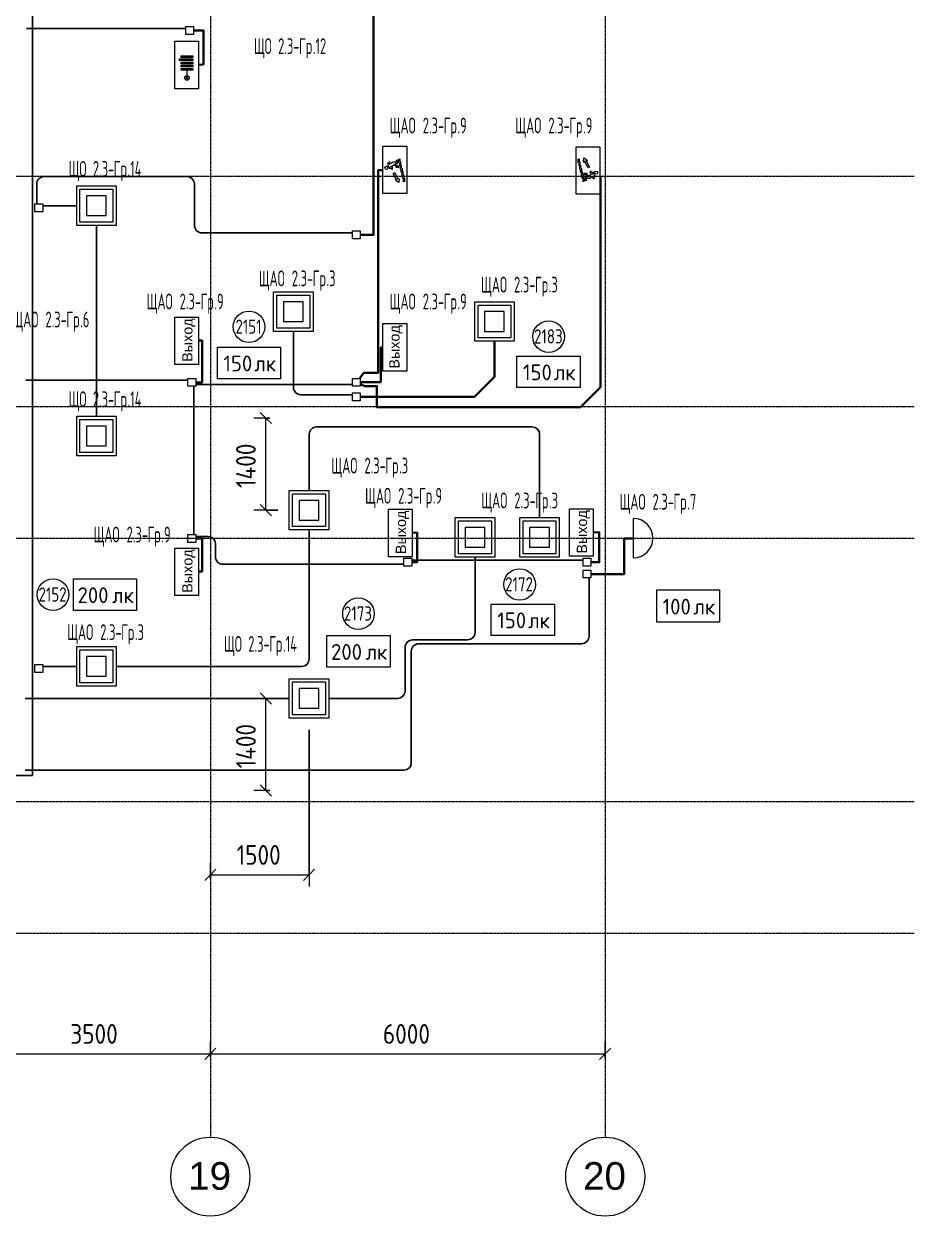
# Model space of a CAD drawing. Header units: millimetres. Extents: x -4730 to 98194, y -4296 to 93388.
# Drawn here: x 84666 to 98194, y -4296 to 13820 of the extents above; entities that cross this region are included whole.
import ezdxf

# ---------------------------------------------------------------- set-up
doc = ezdxf.new("R2010")
doc.units = ezdxf.units.MM
doc.linetypes.add('Линия сетки', pattern=[22.225, 12.7, -3.175, 3.175, -3.175])
for name, color, linetype, lineweight, true_color in [('Кабельные лотки', 5, 'Continuous', 25, 0x0000ff), ('Короба', 7, 'Continuous', 25, 0x008000), ('Линии', 7, 'Continuous', 9, 0x00a600), ('Соединительные детали коробов', 7, 'Continuous', 25, 0x008000), ('Типовые аннотации', 5, 'Continuous', 18, 0x0000ff)]:
    doc.layers.add(name, color=color, linetype=linetype, lineweight=lineweight, true_color=true_color)
for name, color, linetype, lineweight in [('Марки помещений', 7, 'Continuous', 9), ('Марки силовых электроприборов', 7, 'Continuous', 9), ('Оси', 7, 'Continuous', 9), ('Провода', 7, 'Continuous', 35), ('Размеры', 7, 'Continuous', 9), ('Размеры-120', 7, 'Continuous', 9), ('Текстовые примечания', 7, 'Continuous', 9)]:
    doc.layers.add(name, color=color, linetype=linetype, lineweight=lineweight)
doc.styles.add('Arial', font='arial.ttf', dxfattribs={"height": 156})
doc.styles.add('Arial_1', font='arial.ttf', dxfattribs={"height": 420})
doc.styles.add('GOST Common', font='GOST_Common.ttf', dxfattribs={"width": 0.6, "height": 240})
doc.styles.add('GOST Common_2', font='GOST_Common.ttf', dxfattribs={"height": 240})
doc.styles.add('GOST Common_3', font='GOST_Common.ttf', dxfattribs={"width": 0.9, "height": 300})
doc.styles.add('GOST Common_4', font='GOST_Common.ttf', dxfattribs={"width": 0.8, "height": 216})
doc.dimstyles.new('ADSK_Проверочный', dxfattribs={"dimscale": 304.8, "dimtxt": 301.714499, "dimasz": 0.556693, "dimexe": 0.590551, "dimexo": 0.590551, "dimgap": 0.19685, "dimtad": 1, "dimdec": 3, "dimrnd": 0.001, "dimdsep": 46, "dimtxsty": 'GOST Common_3', "dimblk1": 'OBLIQUE', "dimblk2": 'OBLIQUE', "dimsah": 1, "dimcen": 0.09, "dimazin": 0, "dimtfac": 1, "dimtdec": 4, "dimtix": 1, "dimtmove": 0, "dimatfit": 3, "dimfxl": 1, "dimtvp": 1, "dimtolj": 1, "dimtzin": 0, "dimarcsym": 2})
doc.dimstyles.new('ADSK_Проверочный_3', dxfattribs={"dimscale": 304.8, "dimtxt": 301.714499, "dimasz": 0.556693, "dimexe": 0.590551, "dimexo": 0.590551, "dimgap": 0.19685, "dimtad": 1, "dimdec": 3, "dimrnd": 0.001, "dimdsep": 46, "dimtxsty": 'GOST Common_3', "dimblk1": 'OBLIQUE', "dimblk2": 'OBLIQUE', "dimsah": 1, "dimcen": 0.09, "dimazin": 0, "dimtfac": 1, "dimtdec": 4, "dimtix": 1, "dimtmove": 0, "dimatfit": 3, "dimfxl": 1, "dimtvp": 1, "dimtolj": 1, "dimtzin": 0, "dimarcsym": 2})

# ---------------------------------------------------------------- blocks, each defined once
blk = doc.blocks.new('M_Короб_ отвод - Плоский торец - ПВХ - Стандартная-2386742-2-й этаж')
at = {"layer": 'Соединительные детали коробов'}
for p, q in [((0, 111.95), (0, 150.05)), ((-150.05, 0), (-111.95, 0))]:
    blk.add_line(p, q, dxfattribs=at)
blk.add_arc((-111.95, 111.95), 111.95, 270, 0, dxfattribs=at)
blk = doc.blocks.new('Ось сетки - Заголовок сетки - Окружность 5 мм-1145995-2-й этаж')
at = {"layer": 'Оси'}
blk.add_circle((0, 0), 5, dxfattribs=at)
blk = doc.blocks.new('DIMBLOCK19-2-й этаж')
at = {"layer": 'Размеры-120'}
for p, q in [((84000, -1890), (84000, -1650)), ((84000, -1830), (84085, -1745)), ((87500, -1890), (87500, -1650)), ((87500, -1830), (87585, -1745)), ((84000, -1830), (83915, -1915)), ((84000, -1830), (87500, -1830)), ((84000, -1830), (84000, -1890)), ((87500, -1830), (87415, -1915)), ((87500, -1830), (87500, -1890))]:
    blk.add_line(p, q, dxfattribs=at)
at = {"layer": 'Размеры-120', "color": 0, "insert": (85372, -1378), "char_height": 300, "width": 908.21, "attachment_point": 1, "line_spacing_factor": 1.022761, "style": 'GOST Common_3'}
blk.add_mtext('3500', dxfattribs=at)
blk = doc.blocks.new('_Oblique')
at = {"color": 0, "linetype": 'ByBlock', "lineweight": -2}
blk.add_line((-0.5, -0.5), (0.5, 0.5), dxfattribs=at)
blk = doc.blocks.new('DIMBLOCK20-2-й этаж')
at = {"layer": 'Размеры-120'}
for p, q in [((87500, -1890), (87500, -1650)), ((87500, -1830), (87585, -1745)), ((93500, -1890), (93500, -1650)), ((93500, -1830), (93585, -1745)), ((87500, -1830), (87415, -1915)), ((87500, -1830), (93500, -1830)), ((87500, -1830), (87500, -1890)), ((93500, -1830), (93415, -1915)), ((93500, -1830), (93500, -1890))]:
    blk.add_line(p, q, dxfattribs=at)
at = {"layer": 'Размеры-120', "color": 0, "insert": (90122, -1378), "char_height": 300, "width": 908.21, "attachment_point": 1, "line_spacing_factor": 1.022761, "style": 'GOST Common_3'}
blk.add_mtext('6000', dxfattribs=at)
blk = doc.blocks.new('DIMBLOCK278-2-й этаж')
at = {"layer": 'Размеры-120'}
for p, q in [((89000, 3092), (89000, 710)), ((89000, 890), (89000, 3092)), ((87500, 830), (87500, 1070)), ((87500, 890), (87585, 974)), ((89000, 890), (89085, 974)), ((87500, 890), (87415, 805)), ((87500, 890), (89000, 890)), ((87500, 890), (87500, 830)), ((89000, 890), (88915, 805))]:
    blk.add_line(p, q, dxfattribs=at)
at = {"layer": 'Размеры-120', "color": 0, "insert": (87900, 1342), "char_height": 300, "width": 840.71, "attachment_point": 1, "line_spacing_factor": 1.022761, "style": 'GOST Common_3'}
blk.add_mtext('1500', dxfattribs=at)
blk = doc.blocks.new('DIMBLOCK279-2-й этаж')
at = {"layer": 'Размеры-120'}
for p, q in [((88403, 7830), (88163, 7830)), ((88343, 7830), (88258, 7915)), ((88343, 6430), (88343, 7830)), ((88343, 7830), (88427, 7745)), ((88343, 7830), (88403, 7830)), ((88525, 6430), (88163, 6430)), ((88343, 6430), (88258, 6515)), ((88343, 6430), (88427, 6345)), ((88343, 6430), (88525, 6430))]:
    blk.add_line(p, q, dxfattribs=at)
at = {"layer": 'Размеры-120', "color": 0, "insert": (87891, 6767), "char_height": 300, "width": 871.39, "attachment_point": 1, "rotation": 90, "line_spacing_factor": 1.022761, "style": 'GOST Common_3'}
blk.add_mtext('1400', dxfattribs=at)
blk = doc.blocks.new('DIMBLOCK280-2-й этаж')
at = {"layer": 'Размеры-120'}
for p, q in [((88343, 3570), (88258, 3655)), ((88525, 3570), (88163, 3570)), ((88343, 2170), (88343, 3570)), ((88343, 3570), (88427, 3485)), ((88343, 3570), (88525, 3570)), ((88343, 2170), (88258, 2255)), ((88403, 2170), (88163, 2170)), ((88343, 2170), (88427, 2085)), ((88343, 2170), (88403, 2170))]:
    blk.add_line(p, q, dxfattribs=at)
at = {"layer": 'Размеры-120', "color": 0, "insert": (87891, 2507), "char_height": 300, "width": 871.39, "attachment_point": 1, "rotation": 90, "line_spacing_factor": 1.022761, "style": 'GOST Common_3'}
blk.add_mtext('1400', dxfattribs=at)
blk = doc.blocks.new('Морка помещения_освещённость_ - Морка помещения_освещённость_-1484368-2-й этаж')
at = {"layer": 'Марки помещений', "color": 190, "true_color": 0x8000ff}
for p, q in [((-4, 0), (-4, 4)), ((-4, 4), (4, 4)), ((4, 4), (4, 0)), ((4, 0), (-4, 0))]:
    blk.add_line(p, q, dxfattribs=at)
blk = doc.blocks.new('ADSK_Марка_Помещение_1_ГОСТ21-501-2011 - Номер-85995-2-й этаж')
at = {"layer": 'Марки помещений'}
blk.add_circle((0, 0), 2, dxfattribs=at)

msp = doc.modelspace()

# ---------------------------------------------------------------- linework, layer by layer
at = {"layer": 'Кабельные лотки'}
for p, q in [((84797.9607, 2398.1437), (84797.9607, 45618.1437)), ((84497.9607, 2398.1437), (84797.9607, 2398.1437))]:
    msp.add_line(p, q, dxfattribs=at)
at = {"layer": 'Короба'}
for p, q in [((87125.9426, 13750.9632), (84705.9426, 13750.9632)), ((87108.5309, 11500), (85012.4407, 11500)), ((84862.3907, 11349.95), (84862.3907, 11085.4574)), ((87258.5809, 10794.4001), (87258.5809, 11349.95)), ((85473.9982, 11056.9574), (84953.8907, 11056.9574)), ((85771.4982, 10759.4574), (85771.4982, 7854.4574)), ((89658.5809, 10644.3501), (87408.6309, 10644.3501)), ((88763.2352, 9150.1681), (88763.2352, 8334.4001)), ((87158.5809, 8404.3501), (84698.5809, 8404.3501)), ((87278.5809, 8341.3501), (89658.5809, 8341.3501)), ((87250.0809, 6060), (87250.0809, 8312.8501)), ((88913.2852, 8184.3501), (89658.5809, 8184.3501)), ((92353.5228, 7695.1862), (89152.314, 7695.1862)), ((89002.264, 7545.1362), (89002.264, 6727.5)), ((92503.5728, 6315.1862), (92503.5728, 7545.1362)), ((87278.5809, 6031.5), (87428.5309, 6031.5)), ((89002.264, 6132.5), (89002.264, 4207.0074)), ((87578.5809, 5881.45), (87578.5809, 5758.55)), ((90562.5802, 5671.5), (93162.5802, 5671.5)), ((91523.5728, 4610.05), (91523.5728, 5720.1862)), ((87728.6309, 5608.5), (90442.5802, 5608.5)), ((93254.0802, 5400), (93254.0802, 4550.05)), ((90609.814, 4460), (91373.5228, 4460)), ((93104.0302, 4400), (90704.1302, 4400)), ((90459.764, 3720.05), (90459.764, 4309.95)), ((90554.0802, 4249.95), (90554.0802, 2630.05)), ((85473.9982, 4056.9574), (84953.8907, 4056.9574)), ((88852.214, 4056.9574), (86068.9982, 4056.9574)), ((88704.764, 3570), (84684.764, 3570)), ((89299.764, 3570), (90309.714, 3570)), ((90404.0302, 2480), (84684.764, 2480))]:
    msp.add_line(p, q, dxfattribs=at)
at = {"layer": 'Линии', "color": 96, "true_color": 0x008000}
for p, q in [((94281.3088, 5215.4035), (94281.3088, 4735.4035)), ((95241.3088, 5215.4035), (94281.3088, 5215.4035)), ((95241.3088, 4735.4035), (95241.3088, 5215.4035)), ((94281.3088, 4735.4035), (95241.3088, 4735.4035))]:
    msp.add_line(p, q, dxfattribs=at)
at = {"layer": 'Оси', "linetype": 'Линия сетки'}
for p, q in [((87500, 93388.3703), (87500, -3096.3487)), ((93500, 93388.3703), (93500, -3096.3487)), ((98194.2682, 11500), (-3530.0173, 11500)), ((98194.2682, 8000), (-3530.0173, 8000)), ((98194.2682, 6000), (-3530.0173, 6000)), ((98194.2682, 2000), (-3530.0173, 2000)), ((98194.2682, 0), (-3530.0173, 0))]:
    msp.add_line(p, q, dxfattribs=at)
at = {"layer": 'Провода', "flags": 128}
for points in [[(91517.1189, 14497.6862), (90284.1828, 14497.6862), (89979.3828, 14192.8862), (89979.3828, 10612.8521), (89778.5809, 10612.8505)], [(87321.7452, 13198.5485), (87395, 13200), (87395, 13719.4653), (87245.9426, 13719.4638)], [(90123.2548, 11596.4514), (90050, 11595), (90050, 8515), (89830, 8515), (89765.6098, 8432.8501)], [(93430, 11495), (93430, 8299.8), (93125.2, 7995), (90030, 7995), (90030, 8315), (89850, 8315), (89778.5809, 8346.4383)], [(87321.7452, 9008.8543), (87375, 9010), (87375, 8371.7568), (87278.5809, 8371.7568)], [(91817.7121, 8997.6862), (91818.7801, 8457.6515), (91514.5828, 8152.8518), (89778.5809, 8152.8501)], [(90123.2548, 8900.7825), (90090, 8900), (90090, 8377.2359), (89778.5809, 8377.2359)], [(87321.7452, 5498.8543), (87375, 5500), (87375, 6000.0021), (87278.5809, 6000.0008)], [(90566.9964, 6087.4947), (90640.2512, 6088.9462), (90640.2512, 5640.0021), (90562.5802, 5640.0009)], [(93316.7452, 6093.691), (93410, 6095.4035), (93410, 5640.0021), (93282.5802, 5640.0007)], [(93925, 6001.5534), (93790, 5998.4515), (93790, 5460.0021), (93282.5802, 5460.0002)]]:
    msp.add_lwpolyline(points, dxfattribs=at)
at = {"layer": 'Типовые аннотации', "color": 1, "true_color": 0xff0000}
for p, q in [((87125.9426, 13779.4632), (87245.9426, 13779.4632)), ((87125.9426, 13659.4632), (87125.9426, 13779.4632)), ((87245.9426, 13779.4632), (87245.9426, 13659.4632)), ((87245.9426, 13659.4632), (87125.9426, 13659.4632)), ((86961.7452, 13554.9821), (87321.7452, 13554.9821)), ((86961.7452, 12834.9821), (86961.7452, 13554.9821)), ((87321.7452, 13554.9821), (87321.7452, 12834.9821)), ((87030.847, 13261.8665), (87030.847, 13285.8665)), ((87030.847, 13285.8665), (87234.847, 13285.8665)), ((87234.847, 13261.8665), (87030.847, 13261.8665)), ((87054.847, 13309.8665), (87054.847, 13333.8665)), ((87054.847, 13333.8665), (87234.847, 13333.8665)), ((87234.847, 13309.8665), (87054.847, 13309.8665)), ((87054.847, 13213.8665), (87054.847, 13237.8665)), ((87054.847, 13237.8665), (87234.847, 13237.8665)), ((87234.847, 13333.8665), (87234.847, 13309.8665)), ((87234.847, 13285.8665), (87234.847, 13261.8665)), ((87234.847, 13237.8665), (87234.847, 13213.8665)), ((87234.847, 13213.8665), (87054.847, 13213.8665)), ((87054.847, 13165.8665), (87054.847, 13189.8665)), ((87054.847, 13189.8665), (87234.847, 13189.8665)), ((87234.847, 13165.8665), (87054.847, 13165.8665)), ((87054.847, 13117.8665), (87054.847, 13141.8665)), ((87054.847, 13141.8665), (87234.847, 13141.8665)), ((87234.847, 13117.8665), (87054.847, 13117.8665)), ((87144.847, 13117.8665), (87144.847, 12997.8665)), ((87234.847, 13189.8665), (87234.847, 13165.8665)), ((87234.847, 13141.8665), (87234.847, 13117.8665)), ((87119.3912, 13023.3224), (87144.847, 12997.8665)), ((87119.3912, 12972.4107), (87144.847, 12997.8665)), ((87144.847, 12997.8665), (87170.3029, 13023.3224)), ((87144.847, 12997.8665), (87170.3029, 12972.4107)), ((87321.7452, 12834.9821), (86961.7452, 12834.9821)), ((88460.9712, 9747.6681), (89060.9712, 9747.6681)), ((88460.9712, 9147.6681), (88460.9712, 9747.6681)), ((88510.9712, 9697.6681), (89010.9712, 9697.6681)), ((88510.9712, 9197.6681), (88510.9712, 9697.6681)), ((89010.9712, 9697.6681), (89010.9712, 9197.6681)), ((89060.9712, 9747.6681), (89060.9712, 9147.6681)), ((88610.9712, 9597.6681), (88610.9712, 9297.6681)), ((88910.9712, 9597.6681), (88610.9712, 9597.6681)), ((88910.9712, 9297.6681), (88910.9712, 9597.6681)), ((91517.1189, 9597.6862), (92117.1189, 9597.6862)), ((91517.1189, 8997.6862), (91517.1189, 9597.6862)), ((91567.1189, 9547.6862), (92067.1189, 9547.6862)), ((91567.1189, 9047.6862), (91567.1189, 9547.6862)), ((91667.1189, 9447.6862), (91667.1189, 9147.6862)), ((91967.1189, 9447.6862), (91667.1189, 9447.6862)), ((91967.1189, 9147.6862), (91967.1189, 9447.6862)), ((92067.1189, 9547.6862), (92067.1189, 9047.6862)), ((92117.1189, 9597.6862), (92117.1189, 8997.6862)), ((88610.9712, 9297.6681), (88910.9712, 9297.6681)), ((89060.9712, 9147.6681), (88460.9712, 9147.6681)), ((89010.9712, 9197.6681), (88510.9712, 9197.6681)), ((91667.1189, 9147.6862), (91967.1189, 9147.6862)), ((92117.1189, 8997.6862), (91517.1189, 8997.6862)), ((92067.1189, 9047.6862), (91567.1189, 9047.6862)), ((87158.5809, 8432.8501), (87278.5809, 8432.8501)), ((87158.5809, 8312.8501), (87158.5809, 8432.8501)), ((87278.5809, 8432.8501), (87278.5809, 8312.8501)), ((89658.5809, 8432.8501), (89778.5809, 8432.8501)), ((89658.5809, 8312.8501), (89658.5809, 8432.8501)), ((89778.5809, 8432.8501), (89778.5809, 8312.8501)), ((87278.5809, 8312.8501), (87158.5809, 8312.8501)), ((89778.5809, 8312.8501), (89658.5809, 8312.8501)), ((89658.5809, 8212.8501), (89778.5809, 8212.8501)), ((89658.5809, 8092.8501), (89658.5809, 8212.8501)), ((89778.5809, 8212.8501), (89778.5809, 8092.8501)), ((89778.5809, 8092.8501), (89658.5809, 8092.8501)), ((88700, 6730), (89300, 6730)), ((88700, 6130), (88700, 6730)), ((89300, 6730), (89300, 6130)), ((88750, 6680), (89250, 6680)), ((88750, 6180), (88750, 6680)), ((88850, 6580), (88850, 6280)), ((89150, 6580), (88850, 6580)), ((89150, 6280), (89150, 6580)), ((89250, 6680), (89250, 6180)), ((89250, 6180), (88750, 6180)), ((88850, 6280), (89150, 6280)), ((92201.3088, 6317.6862), (92801.3088, 6317.6862)), ((92201.3088, 5717.6862), (92201.3088, 6317.6862)), ((92251.3088, 6267.6862), (92751.3088, 6267.6862)), ((92251.3088, 5767.6862), (92251.3088, 6267.6862)), ((92351.3088, 6167.6862), (92351.3088, 5867.6862)), ((92651.3088, 6167.6862), (92351.3088, 6167.6862)), ((92651.3088, 5867.6862), (92651.3088, 6167.6862)), ((92751.3088, 6267.6862), (92751.3088, 5767.6862)), ((92801.3088, 6317.6862), (92801.3088, 5717.6862)), ((93925, 6305), (93925, 5705)), ((87158.5809, 6060), (87278.5809, 6060)), ((87158.5809, 5940), (87158.5809, 6060)), ((87278.5809, 6060), (87278.5809, 5940)), ((89300, 6130), (88700, 6130)), ((87278.5809, 5940), (87158.5809, 5940)), ((92351.3088, 5867.6862), (92651.3088, 5867.6862)), ((90442.5802, 5700), (90562.5802, 5700)), ((90442.5802, 5580), (90442.5802, 5700)), ((90562.5802, 5700), (90562.5802, 5580)), ((92801.3088, 5717.6862), (92201.3088, 5717.6862)), ((92751.3088, 5767.6862), (92251.3088, 5767.6862)), ((93162.5802, 5700), (93282.5802, 5700)), ((93162.5802, 5580), (93162.5802, 5700)), ((93282.5802, 5700), (93282.5802, 5580)), ((90562.5802, 5580), (90442.5802, 5580)), ((93282.5802, 5580), (93162.5802, 5580)), ((93162.5802, 5520), (93282.5802, 5520)), ((93162.5802, 5400), (93162.5802, 5520)), ((93282.5802, 5520), (93282.5802, 5400)), ((93282.5802, 5400), (93162.5802, 5400)), ((85469.2342, 4356.9574), (86069.2342, 4356.9574)), ((85469.2342, 3756.9574), (85469.2342, 4356.9574)), ((86069.2342, 4356.9574), (86069.2342, 3756.9574)), ((85519.2342, 4306.9574), (86019.2342, 4306.9574)), ((85519.2342, 3806.9574), (85519.2342, 4306.9574)), ((85619.2342, 4206.9574), (85619.2342, 3906.9574)), ((85919.2342, 4206.9574), (85619.2342, 4206.9574)), ((85919.2342, 3906.9574), (85919.2342, 4206.9574)), ((86019.2342, 4306.9574), (86019.2342, 3806.9574)), ((84833.8907, 4085.4574), (84953.8907, 4085.4574)), ((84833.8907, 3965.4574), (84833.8907, 4085.4574)), ((84953.8907, 4085.4574), (84953.8907, 3965.4574)), ((84953.8907, 3965.4574), (84833.8907, 3965.4574)), ((86019.2342, 3806.9574), (85519.2342, 3806.9574)), ((85619.2342, 3906.9574), (85919.2342, 3906.9574)), ((86069.2342, 3756.9574), (85469.2342, 3756.9574))]:
    msp.add_line(p, q, dxfattribs=at)
at = {"layer": 'Типовые аннотации', "color": 96, "true_color": 0x008000}
for p, q in [((90123.2548, 11240.0179), (90123.2548, 11960.0179)), ((90123.2548, 11960.0179), (90483.2548, 11960.0179)), ((90483.2548, 11960.0179), (90483.2548, 11240.0179)), ((93056.7452, 11949.9821), (93416.7452, 11949.9821)), ((93056.7452, 11229.9821), (93056.7452, 11949.9821)), ((93172.6164, 11734.3333), (93174.4355, 11782.2988)), ((93174.4355, 11782.2988), (93215.0653, 11756.7407)), ((93416.7452, 11949.9821), (93416.7452, 11229.9821)), ((90228.7878, 11724.7483), (90197.6109, 11706.7483)), ((90197.6109, 11706.7483), (90197.6109, 11670.7483)), ((90197.6109, 11670.7483), (90221.6109, 11629.1791)), ((90277.9647, 11717.1406), (90215.6109, 11681.1406)), ((90215.6109, 11696.356), (90237.7878, 11709.1599)), ((90221.6109, 11629.1791), (90251.6109, 11629.1791)), ((90235.2186, 11647.1791), (90297.5724, 11683.1791)), ((90251.6109, 11629.1791), (90251.6109, 11605.1791)), ((90269.6109, 11605.1791), (90269.6109, 11647.1791)), ((90325.9647, 11717.1406), (90277.9647, 11717.1406)), ((90297.5724, 11683.1791), (90321.5724, 11641.6099)), ((90331.9647, 11659.6099), (90309.1416, 11699.1406)), ((90309.1416, 11699.1406), (90343.9647, 11699.1406)), ((90321.5724, 11641.6099), (90369.5724, 11641.6099)), ((90325.9647, 11753.1406), (90325.9647, 11717.1406)), ((90369.5724, 11659.6099), (90331.9647, 11659.6099)), ((90343.9647, 11699.1406), (90343.9647, 11753.1406)), ((90365.2795, 11709.1175), (90365.2795, 11769.1175)), ((90377.2795, 11769.1175), (90377.2795, 11721.1175)), ((90377.2795, 11661.1175), (90377.2795, 11709.1175)), ((90389.2795, 11721.1175), (90389.2795, 11673.1175)), ((90389.2795, 11613.1175), (90389.2795, 11661.1175)), ((90401.2795, 11673.1175), (90401.2795, 11625.1175)), ((90401.2795, 11565.1175), (90401.2795, 11613.1175)), ((90413.2795, 11625.1175), (90413.2795, 11577.1175)), ((93090.7205, 11708.8825), (93090.7205, 11768.8825)), ((93102.7205, 11768.8825), (93102.7205, 11720.8825)), ((93102.7205, 11660.8825), (93102.7205, 11708.8825)), ((93114.7205, 11720.8825), (93114.7205, 11672.8825)), ((93114.7205, 11612.8825), (93114.7205, 11660.8825)), ((93126.7205, 11672.8825), (93126.7205, 11624.8825)), ((93126.7205, 11564.8825), (93126.7205, 11612.8825)), ((93138.7205, 11624.8825), (93138.7205, 11576.8825)), ((93183.82, 11713.1089), (93172.6164, 11734.3333)), ((93184.7296, 11737.0916), (93183.82, 11713.1089)), ((93240.748, 11630.9694), (93184.7296, 11737.0916)), ((93226.2689, 11735.5162), (93205.954, 11748.2953)), ((93205.954, 11748.2953), (93261.9725, 11642.173)), ((93215.0653, 11756.7407), (93226.2689, 11735.5162)), ((93261.9725, 11642.173), (93240.748, 11630.9694)), ((90278.0275, 11547.827), (90299.252, 11559.0306)), ((90334.046, 11441.7047), (90278.0275, 11547.827)), ((90299.252, 11559.0306), (90355.2704, 11452.9084)), ((90324.9347, 11433.2593), (90313.7311, 11454.4837)), ((90313.7311, 11454.4837), (90334.046, 11441.7047)), ((90365.5645, 11407.7011), (90324.9347, 11433.2593)), ((90355.2704, 11452.9084), (90356.18, 11476.8911)), ((90356.18, 11476.8911), (90367.3836, 11455.6667)), ((90367.3836, 11455.6667), (90365.5645, 11407.7011)), ((90413.2795, 11517.1175), (90413.2795, 11565.1175)), ((90425.2795, 11577.1175), (90425.2795, 11529.1175)), ((90425.2795, 11469.1175), (90425.2795, 11517.1175)), ((90437.2795, 11529.1175), (90437.2795, 11481.1175)), ((90437.2795, 11421.1175), (90437.2795, 11469.1175)), ((90449.2795, 11481.1175), (90449.2795, 11421.1175)), ((93138.7205, 11516.8825), (93138.7205, 11564.8825)), ((93150.7205, 11576.8825), (93150.7205, 11528.8825)), ((93150.7205, 11468.8825), (93150.7205, 11516.8825)), ((93162.7205, 11528.8825), (93162.7205, 11480.8825)), ((93162.7205, 11420.8825), (93162.7205, 11468.8825)), ((93218.4276, 11548.3901), (93170.4276, 11548.3901)), ((93170.4276, 11530.3901), (93208.0353, 11530.3901)), ((93174.7205, 11480.8825), (93174.7205, 11420.8825)), ((93230.8584, 11490.8594), (93196.0353, 11490.8594)), ((93196.0353, 11490.8594), (93196.0353, 11436.8594)), ((93208.0353, 11530.3901), (93230.8584, 11490.8594)), ((93214.0353, 11436.8594), (93214.0353, 11472.8594)), ((93214.0353, 11472.8594), (93262.0353, 11472.8594)), ((93242.4276, 11506.8209), (93218.4276, 11548.3901)), ((93304.7814, 11542.8209), (93242.4276, 11506.8209)), ((93262.0353, 11472.8594), (93324.3891, 11508.8594)), ((93270.3891, 11584.8209), (93270.3891, 11542.8209)), ((93288.3891, 11560.8209), (93288.3891, 11584.8209)), ((93318.3891, 11560.8209), (93288.3891, 11560.8209)), ((93324.3891, 11493.644), (93302.2122, 11480.8401)), ((93311.2122, 11465.2517), (93342.3891, 11483.2517)), ((93342.3891, 11519.2517), (93318.3891, 11560.8209)), ((93342.3891, 11483.2517), (93342.3891, 11519.2517)), ((90483.2548, 11240.0179), (90123.2548, 11240.0179)), ((93416.7452, 11229.9821), (93056.7452, 11229.9821)), ((86961.7452, 9364.9821), (87321.7452, 9364.9821)), ((86961.7452, 8644.9821), (86961.7452, 9364.9821)), ((87321.7452, 9364.9821), (87321.7452, 8644.9821)), ((90123.2548, 8545.0179), (90123.2548, 9265.0179)), ((90123.2548, 9265.0179), (90483.2548, 9265.0179)), ((90483.2548, 9265.0179), (90483.2548, 8545.0179)), ((87321.7452, 8644.9821), (86961.7452, 8644.9821)), ((90483.2548, 8545.0179), (90123.2548, 8545.0179)), ((90206.9964, 6443.9282), (90566.9964, 6443.9282)), ((90206.9964, 5723.9282), (90206.9964, 6443.9282)), ((90566.9964, 6443.9282), (90566.9964, 5723.9282)), ((92956.7452, 6450.3856), (93316.7452, 6450.3856)), ((92956.7452, 5730.3856), (92956.7452, 6450.3856)), ((93316.7452, 6450.3856), (93316.7452, 5730.3856)), ((86961.7452, 5854.9821), (87321.7452, 5854.9821)), ((86961.7452, 5134.9821), (86961.7452, 5854.9821)), ((87321.7452, 5854.9821), (87321.7452, 5134.9821)), ((90566.9964, 5723.9282), (90206.9964, 5723.9282)), ((93316.7452, 5730.3856), (92956.7452, 5730.3856)), ((87321.7452, 5134.9821), (86961.7452, 5134.9821))]:
    msp.add_line(p, q, dxfattribs=at)
at = {"layer": 'Типовые аннотации'}
for p, q in [((85469.2342, 11356.9574), (86069.2342, 11356.9574)), ((85469.2342, 10756.9574), (85469.2342, 11356.9574)), ((85519.2342, 11306.9574), (86019.2342, 11306.9574)), ((85519.2342, 10806.9574), (85519.2342, 11306.9574)), ((86019.2342, 11306.9574), (86019.2342, 10806.9574)), ((86069.2342, 11356.9574), (86069.2342, 10756.9574)), ((85619.2342, 11206.9574), (85619.2342, 10906.9574)), ((85919.2342, 11206.9574), (85619.2342, 11206.9574)), ((85919.2342, 10906.9574), (85919.2342, 11206.9574)), ((85619.2342, 10906.9574), (85919.2342, 10906.9574)), ((86069.2342, 10756.9574), (85469.2342, 10756.9574)), ((86019.2342, 10806.9574), (85519.2342, 10806.9574)), ((85469.2342, 7856.9574), (86069.2342, 7856.9574)), ((85469.2342, 7256.9574), (85469.2342, 7856.9574)), ((85519.2342, 7806.9574), (86019.2342, 7806.9574)), ((85519.2342, 7306.9574), (85519.2342, 7806.9574)), ((86019.2342, 7806.9574), (86019.2342, 7306.9574)), ((86069.2342, 7856.9574), (86069.2342, 7256.9574)), ((85619.2342, 7706.9574), (85619.2342, 7406.9574)), ((85919.2342, 7706.9574), (85619.2342, 7706.9574)), ((85919.2342, 7406.9574), (85919.2342, 7706.9574)), ((86069.2342, 7256.9574), (85469.2342, 7256.9574)), ((86019.2342, 7306.9574), (85519.2342, 7306.9574)), ((85619.2342, 7406.9574), (85919.2342, 7406.9574)), ((91221.3088, 6317.6862), (91821.3088, 6317.6862)), ((91221.3088, 5717.6862), (91221.3088, 6317.6862)), ((91271.3088, 6267.6862), (91771.3088, 6267.6862)), ((91271.3088, 5767.6862), (91271.3088, 6267.6862)), ((91371.3088, 6167.6862), (91371.3088, 5867.6862)), ((91671.3088, 6167.6862), (91371.3088, 6167.6862)), ((91671.3088, 5867.6862), (91671.3088, 6167.6862)), ((91771.3088, 6267.6862), (91771.3088, 5767.6862)), ((91821.3088, 6317.6862), (91821.3088, 5717.6862)), ((91371.3088, 5867.6862), (91671.3088, 5867.6862)), ((91821.3088, 5717.6862), (91221.3088, 5717.6862)), ((91771.3088, 5767.6862), (91271.3088, 5767.6862)), ((88700, 3870), (89300, 3870)), ((88700, 3270), (88700, 3870)), ((88750, 3820), (89250, 3820)), ((88750, 3320), (88750, 3820)), ((89250, 3820), (89250, 3320)), ((89300, 3870), (89300, 3270)), ((88850, 3720), (88850, 3420)), ((89150, 3720), (88850, 3720)), ((89150, 3420), (89150, 3720)), ((89300, 3270), (88700, 3270)), ((89250, 3320), (88750, 3320)), ((88850, 3420), (89150, 3420))]:
    msp.add_line(p, q, dxfattribs=at)
at = {"layer": 'Типовые аннотации', "color": 16, "true_color": 0x800000}
for p, q in [((84833.8907, 11085.4574), (84953.8907, 11085.4574)), ((84833.8907, 10965.4574), (84833.8907, 11085.4574)), ((84953.8907, 11085.4574), (84953.8907, 10965.4574)), ((84953.8907, 10965.4574), (84833.8907, 10965.4574)), ((89658.5809, 10672.8501), (89778.5809, 10672.8501)), ((89658.5809, 10552.8501), (89658.5809, 10672.8501)), ((89778.5809, 10552.8501), (89658.5809, 10552.8501)), ((89778.5809, 10672.8501), (89778.5809, 10552.8501))]:
    msp.add_line(p, q, dxfattribs=at)
at = {"layer": 'Типовые аннотации', "color": 1, "true_color": 0xff0000}
msp.add_circle((87144.847, 12997.8665), 36, dxfattribs=at)
at = {"layer": 'Типовые аннотации', "color": 96, "true_color": 0x008000}
for centre in [(90177.0797, 11631.1818), (93362.9203, 11558.8182)]:
    msp.add_circle(centre, 24, dxfattribs=at)
at = {"layer": 'Типовые аннотации', "color": 1, "true_color": 0xff0000}
msp.add_arc((93925, 6005), 300, 270, 90, dxfattribs=at)

# ---------------------------------------------------------------- block references
at = {"layer": 'Марки помещений', "xscale": 120, "yscale": 120, "zscale": 120}
for p in [(88086.8261, 9216.3503), (92639.0138, 9067.8903), (92200.2104, 5301.3211), (85110.4984, 5146.389), (89750.7937, 4857.774)]:
    msp.add_blockref('ADSK_Марка_Помещение_1_ГОСТ21-501-2011 - Номер-85995-2-й этаж', p, dxfattribs=at)
at = {"layer": 'Марки помещений', "color": 190, "true_color": 0x8000ff, "xscale": 120, "yscale": 120, "zscale": 120}
for p in [(88086.8261, 8428.3073), (92639.0138, 8292.7223), (85898.9839, 4906.389), (92248.134, 4524.6589), (89750.7937, 4044.6589)]:
    msp.add_blockref('Морка помещения_освещённость_ - Морка помещения_освещённость_-1484368-2-й этаж', p, dxfattribs=at)
at = {"layer": 'Оси', "xscale": 120, "yscale": 120, "zscale": 120, "rotation": 180}
for p in [(87500, -3696.3487), (93500, -3696.3487)]:
    msp.add_blockref('Ось сетки - Заголовок сетки - Окружность 5 мм-1145995-2-й этаж', p, dxfattribs=at)
at = {"layer": 'Соединительные детали коробов'}
for p, rotation in [((84862.3907, 11500), 180), ((87258.5809, 11500), 90), ((87258.5809, 10644.3501), 270), ((88763.2352, 8184.3501), 270), ((89002.264, 7695.1862), 180), ((92503.5728, 7695.1862), 90), ((87578.5809, 6031.5), 90), ((87578.5809, 5608.5), 270), ((90459.764, 4460), 180), ((90554.0802, 4400), 180)]:
    msp.add_blockref('M_Короб_ отвод - Плоский торец - ПВХ - Стандартная-2386742-2-й этаж', p, dxfattribs=dict(at, rotation=rotation))
for p in [(91523.5728, 4460), (93254.0802, 4400), (89002.264, 4056.9574), (90459.764, 3570), (90554.0802, 2480)]:
    msp.add_blockref('M_Короб_ отвод - Плоский торец - ПВХ - Стандартная-2386742-2-й этаж', p, dxfattribs=at)

# ---------------------------------------------------------------- texts
at = {"layer": 'Марки помещений', "char_height": 216, "attachment_point": 1, "style": 'GOST Common_4'}
for s, insert, width in [('2151', (87881.5502, 9327.1375), 507.9492), ('2183', (92417.8978, 9178.6775), 546.4302), ('2152', (84889.3824, 5257.1762), 546.4302), ('2172', (91979.0944, 5412.1084), 546.4302), ('2173', (89529.6778, 4968.5612), 546.4302)]:
    msp.add_mtext(s, dxfattribs=dict(at, insert=insert, width=width))
at = {"layer": 'Марки помещений', "color": 190, "true_color": 0x8000ff, "char_height": 240, "attachment_point": 1, "style": 'GOST Common_2'}
for s, insert, width in [('150', (87698.9423, 8780.0193), 567.59475), ('лк', (88167.2548, 8780.0193), 413.67075), ('150', (92251.1299, 8644.4343), 567.59475), ('лк', (92719.4424, 8644.4343), 413.67075), ('200', (85482.9, 5258.101), 634.9365), ('лк', (86006.775, 5258.101), 413.67075), ('150', (91860.2501, 4876.3708), 567.59475), ('лк', (92328.5626, 4876.3708), 413.67075), ('200', (89334.7099, 4396.3708), 634.9365), ('лк', (89858.5849, 4396.3708), 413.67075)]:
    msp.add_mtext(s, dxfattribs=dict(at, insert=insert, width=width))
at = {"layer": 'Марки силовых электроприборов', "char_height": 240, "attachment_point": 1, "style": 'GOST Common'}
for s, insert, width in [('ЩО', (88161.9532, 13600.9671), 340.55685), (' 2.3-', (88442.9407, 13600.9671), 490.63275), ('Гр', (88847.7532, 13600.9671), 253.9746), ('.12', (89057.3032, 13600.9671), 265.5189), ('ЩАО', (90225.712, 12395.1112), 502.17705), (' 2.3-', (90640.0495, 12395.1112), 490.63275), ('Гр', (91044.862, 12395.1112), 253.9746), ('.9', (91254.412, 12395.1112), 178.93665), ('ЩАО', (92134.7853, 12395.1112), 502.17705), (' 2.3-', (92549.1228, 12395.1112), 490.63275), ('Гр', (92953.9353, 12395.1112), 253.9746), ('.9', (93163.4853, 12395.1112), 178.93665), ('ЩО', (85346.5996, 11737.1398), 340.55685), (' 2.3-', (85627.5871, 11737.1398), 490.63275), ('Гр', (86032.3996, 11737.1398), 253.9746), ('.14', (86241.9496, 11737.1398), 282.83535), ('ЩАО', (88236.1698, 10072.4065), 502.17705), (' 2.3-', (88650.5073, 10072.4065), 490.63275), ('Гр', (89055.3198, 10072.4065), 253.9746), ('.3', (89264.8698, 10072.4065), 173.1645), ('ЩАО', (91613.2442, 9977.8686), 502.17705), (' 2.3-', (92027.5817, 9977.8686), 490.63275), ('Гр', (92432.3942, 9977.8686), 253.9746), ('.3', (92641.9442, 9977.8686), 173.1645), ('ЩАО', (86532.4396, 9721.2751), 502.17705), (' 2.3-', (86946.7771, 9721.2751), 490.63275), ('Гр', (87351.5896, 9721.2751), 253.9746), ('.9', (87561.1396, 9721.2751), 178.93665), ('ЩАО', (90225.712, 9721.2751), 502.17705), (' 2.3-', (90640.0495, 9721.2751), 490.63275), ('Гр', (91044.862, 9721.2751), 253.9746), ('.9', (91254.412, 9721.2751), 178.93665), ('ЩАО', (84493.0888, 9447.7061), 502.17705), (' 2.3-', (84907.4263, 9447.7061), 490.63275), ('Гр', (85312.2388, 9447.7061), 253.9746), ('.6', (85521.7888, 9447.7061), 178.93665), ('ЩО', (85346.5996, 8237.1398), 340.55685), (' 2.3-', (85627.5871, 8237.1398), 490.63275), ('Гр', (86032.3996, 8237.1398), 253.9746), ('.14', (86241.9496, 8237.1398), 282.83535), ('ЩАО', (89339.7245, 7227.6056), 502.17705), (' 2.3-', (89754.062, 7227.6056), 490.63275), ('Гр', (90158.8745, 7227.6056), 253.9746), ('.3', (90368.4245, 7227.6056), 173.1645), ('ЩАО', (89851.5925, 6769.1286), 502.17705), (' 2.3-', (90265.93, 6769.1286), 490.63275), ('Гр', (90670.7425, 6769.1286), 253.9746), ('.9', (90880.2925, 6769.1286), 178.93665), ('ЩАО', (91617.4342, 6697.8686), 502.17705), (' 2.3-', (92031.7717, 6697.8686), 490.63275), ('Гр', (92436.5842, 6697.8686), 253.9746), ('.3', (92646.1342, 6697.8686), 173.1645), ('ЩАО', (93717.8442, 6678.6339), 502.17705), (' 2.3-', (94132.1817, 6678.6339), 490.63275), ('Гр', (94536.9942, 6678.6339), 253.9746), ('.7', (94746.5442, 6678.6339), 178.93665), ('ЩАО', (85726.4488, 6180.1824), 502.17705), (' 2.3-', (86140.7863, 6180.1824), 490.63275), ('Гр', (86545.5988, 6180.1824), 253.9746), ('.9', (86755.1488, 6180.1824), 178.93665), ('ЩАО', (85325.3596, 4697.1398), 502.17705), (' 2.3-', (85739.6971, 4697.1398), 490.63275), ('Гр', (86144.5096, 4697.1398), 253.9746), ('.3', (86354.0596, 4697.1398), 173.1645), ('ЩО', (87708.2989, 4518.4128), 340.55685), (' 2.3-', (87989.2864, 4518.4128), 490.63275), ('Гр', (88394.0989, 4518.4128), 253.9746), ('.14', (88603.6489, 4518.4128), 282.83535)]:
    msp.add_mtext(s, dxfattribs=dict(at, insert=insert, width=width))
at = {"layer": 'Оси', "char_height": 420, "width": 808.101, "attachment_point": 1, "style": 'Arial_1'}
for s, insert in [('19', (87162.9465, -3475.6658)), ('20', (93162.9465, -3475.6658))]:
    msp.add_mtext(s, dxfattribs=dict(at, insert=insert))
at = {"layer": 'Текстовые примечания', "color": 96, "true_color": 0x008000, "char_height": 240, "attachment_point": 1, "style": 'GOST Common_2'}
for s, insert, width in [('100', (94372.551, 5084.9282), 567.59475), ('лк', (94840.8635, 5084.9282), 413.67075)]:
    msp.add_mtext(s, dxfattribs=dict(at, insert=insert, width=width))
at = {"layer": 'Типовые аннотации', "color": 96, "lineweight": 9, "true_color": 0x008000, "char_height": 156, "width": 769.62, "attachment_point": 1, "rotation": 90, "style": 'Arial'}
for insert in [(87072.5806, 8685.125), (90218.7694, 8581.675), (90317.8318, 5764.0712), (93067.5806, 5770.5285), (87072.5806, 5175.125)]:
    msp.add_mtext('Выход', dxfattribs=dict(at, insert=insert))

# ---------------------------------------------------------------- dimensions: what is measured, and where the dimension line sits
at = {"layer": 'Размеры'}
for base, p1, p2, picture, middle in [((88342.5692, 7830), (88704.764, 6430), (88222.5873, 7830), 'DIMBLOCK279-2-й этаж', (88132.5692, 7130)), ((88342.5692, 3570), (88222.5873, 2170), (88704.764, 3570), 'DIMBLOCK280-2-й этаж', (88132.5692, 2870))]:
    dim = msp.add_linear_dim(base=base, p1=p1, p2=p2, angle=90, dimstyle='ADSK_Проверочный_3', override={"dimpost": '<>', "dimfxl": 1480.707377}, dxfattribs=at)
    dim.commit()
    dim.dimension.update_dxf_attribs({"geometry": picture, "text_midpoint": middle})
for base, p1, p2, dimstyle, override, picture, middle in [((89000, 889.6083), (87500, 1009.5901), (89000, 3272.5), 'ADSK_Проверочный_3', {"dimpost": '<>', "dimfxl": 2714.914558}, 'DIMBLOCK278-2-й этаж', (88250, 1099.6083)), ((87500, -1830.0805), (84000, -1710.0987), (87500, -1710.0987), 'ADSK_Проверочный', {"dimpost": '<>', "dimfxl": 3500}, 'DIMBLOCK19-2-й этаж', (85750, -1620.0805)), ((93500, -1830.0805), (87500, -1710.0987), (93500, -1710.0987), 'ADSK_Проверочный', {"dimpost": '<>', "dimfxl": 6000}, 'DIMBLOCK20-2-й этаж', (90500, -1620.0805))]:
    dim = msp.add_linear_dim(base=base, p1=p1, p2=p2, dimstyle=dimstyle, override=override, dxfattribs=at)
    dim.commit()
    dim.dimension.update_dxf_attribs({"geometry": picture, "text_midpoint": middle})

doc.saveas('drawing.dxf')
